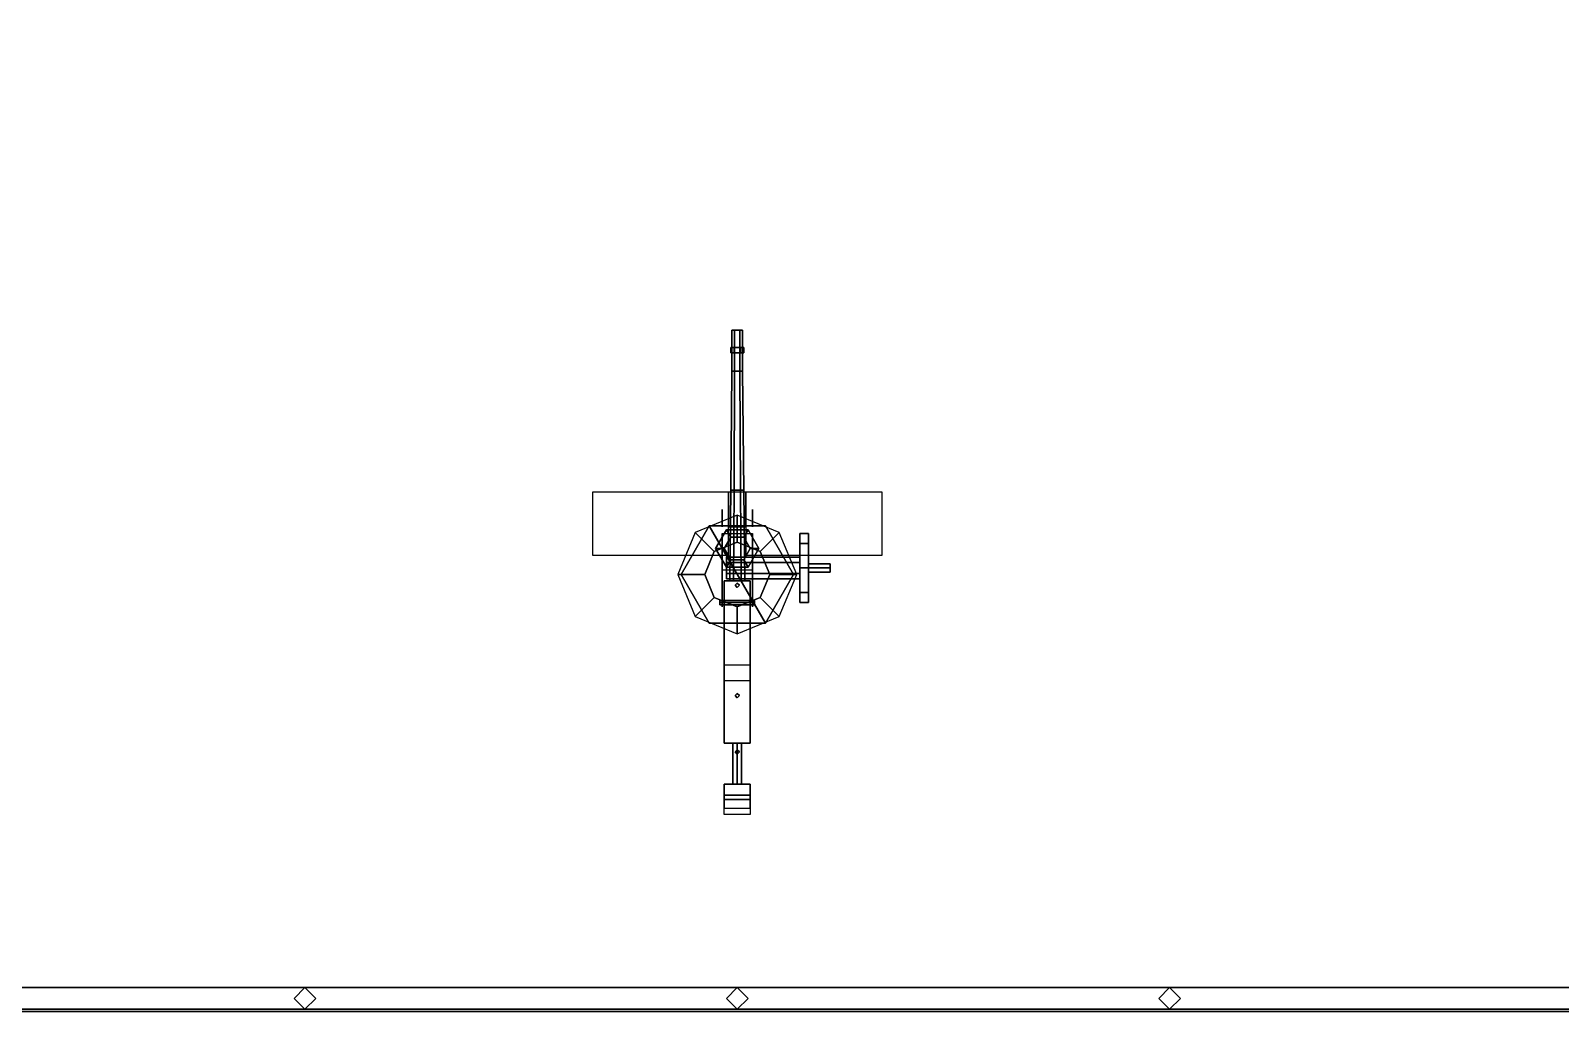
# Model space of a CAD drawing. Header units: millimetres. Extents: x -10.9 to 10.9, y -10.8 to 39.8.
# Drawn here: x -3.27 to 3.81, y -8.55 to -4.02 of the extents above; entities that cross this region are included whole.
import ezdxf

# ---------------------------------------------------------------- set-up
doc = ezdxf.new("R2010")
doc.units = ezdxf.units.MM
for name, color, linetype in [('deck', 9, 'Continuous'), ('gun', 1, 'Continuous'), ('sleeve', 5, 'Continuous'), ('turret', 2, 'Continuous')]:
    doc.layers.add(name, color=color, linetype=linetype)

msp = doc.modelspace()

# ---------------------------------------------------------------- linework, layer by layer
for points in [[(0, -6.255, 1.21), (-0.1945, -6.3355, 1.21), (-0.1061, -6.4239, 2.04), (0, -6.38, 2.04)], [(0.1945, -6.3355, 1.21), (0, -6.255, 1.21), (0, -6.38, 2.04), (0.1061, -6.4239, 2.04)], [(-0.1945, -6.3355, 1.21), (-0.275, -6.53, 1.21), (-0.15, -6.53, 2.04), (-0.1061, -6.4239, 2.04)], [(0.275, -6.53, 1.21), (0.1945, -6.3355, 1.21), (0.1061, -6.4239, 2.04), (0.15, -6.53, 2.04)], [(-0.1061, -6.4239, 2.04), (-0.15, -6.53, 2.04), (-0.15, -6.53, 2.09), (-0.1061, -6.4239, 2.09)], [(0, -6.38, 2.04), (-0.1061, -6.4239, 2.04), (-0.1061, -6.4239, 2.09), (0, -6.38, 2.09)], [(0.1061, -6.4239, 2.04), (0, -6.38, 2.04), (0, -6.38, 2.09), (0.1061, -6.4239, 2.09)], [(0.15, -6.53, 2.04), (0.1061, -6.4239, 2.04), (0.1061, -6.4239, 2.09), (0.15, -6.53, 2.09)], [(-0.275, -6.53, 1.21), (-0.1945, -6.7245, 1.21), (-0.1061, -6.6361, 2.04), (-0.15, -6.53, 2.04)], [(-0.15, -6.53, 2.04), (-0.1061, -6.6361, 2.04), (-0.1061, -6.6361, 2.09), (-0.15, -6.53, 2.09)], [(0.1061, -6.6361, 2.04), (0.15, -6.53, 2.04), (0.15, -6.53, 2.09), (0.1061, -6.6361, 2.09)], [(0.1945, -6.7245, 1.21), (0.275, -6.53, 1.21), (0.15, -6.53, 2.04), (0.1061, -6.6361, 2.04)], [(-0.1945, -6.7245, 1.21), (0, -6.805, 1.21), (0, -6.68, 2.04), (-0.1061, -6.6361, 2.04)], [(-0.1061, -6.6361, 2.04), (0, -6.68, 2.04), (0, -6.68, 2.09), (-0.1061, -6.6361, 2.09)], [(0, -6.68, 2.04), (0.1061, -6.6361, 2.04), (0.1061, -6.6361, 2.09), (0, -6.68, 2.09)], [(0, -6.805, 1.21), (0.1945, -6.7245, 1.21), (0.1061, -6.6361, 2.04), (0, -6.68, 2.04)]]:
    msp.add_3dface(points)
at = {"layer": 'deck'}
for points in [[(-7.29, 7.82, 1.21), (-7.29, -8.55, 1.21), (7.29, -8.55, 1.21), (7.29, 7.82, 1.21)], [(7.29, 7.82, 0.87), (7.29, -8.55, 0.87), (-7.29, -8.55, 0.87), (-7.29, 7.82, 0.87)], [(8.12, -8.44, 2.04), (-8.12, -8.44, 2.04), (-8.12, -8.54, 2.04), (8.12, -8.54, 2.04)], [(8.12, -8.54, 2.04), (-8.12, -8.54, 2.04), (-8.12, -8.44, 2.04), (8.12, -8.44, 2.04)], [(-2, -8.44, 1.21), (-2.05, -8.49, 1.21), (-2.05, -8.49, 2.04), (-2, -8.44, 2.04)], [(-2.05, -8.49, 1.21), (-2, -8.54, 1.21), (-2, -8.54, 2.04), (-2.05, -8.49, 2.04)], [(-1.95, -8.49, 1.21), (-2, -8.44, 1.21), (-2, -8.44, 2.04), (-1.95, -8.49, 2.04)], [(-2, -8.54, 1.21), (-1.95, -8.49, 1.21), (-1.95, -8.49, 2.04), (-2, -8.54, 2.04)], [(0, -8.44, 1.21), (-0.05, -8.49, 1.21), (-0.05, -8.49, 2.04), (0, -8.44, 2.04)], [(-0.05, -8.49, 1.21), (0, -8.54, 1.21), (0, -8.54, 2.04), (-0.05, -8.49, 2.04)], [(0.05, -8.49, 1.21), (0, -8.44, 1.21), (0, -8.44, 2.04), (0.05, -8.49, 2.04)], [(0, -8.54, 1.21), (0.05, -8.49, 1.21), (0.05, -8.49, 2.04), (0, -8.54, 2.04)], [(2, -8.44, 1.21), (1.95, -8.49, 1.21), (1.95, -8.49, 2.04), (2, -8.44, 2.04)], [(1.95, -8.49, 1.21), (2, -8.54, 1.21), (2, -8.54, 2.04), (1.95, -8.49, 2.04)], [(2.05, -8.49, 1.21), (2, -8.44, 1.21), (2, -8.44, 2.04), (2.05, -8.49, 2.04)], [(2, -8.54, 1.21), (2.05, -8.49, 1.21), (2.05, -8.49, 2.04), (2, -8.54, 2.04)], [(-10.95, -8.55, 1.21), (-10.95, -8.55, 0.87), (10.95, -8.55, 0.87), (10.95, -8.55, 1.21)]]:
    msp.add_3dface(points, dxfattribs=at)
at = {"layer": 'gun'}
for points in [[(0.0125, -5.4, 2.2483), (-0.0125, -5.4, 2.2483), (-0.025, -5.4, 2.27), (0.025, -5.4, 2.27)], [(0.025, -5.4, 2.27), (-0.025, -5.4, 2.27), (-0.0125, -5.4, 2.2917), (0.0125, -5.4, 2.2917)], [(-0.025, -5.4, 2.27), (-0.0125, -5.4, 2.2483), (-0.0125, -5.59, 2.2483), (-0.025, -5.59, 2.27)], [(-0.0125, -5.4, 2.2917), (-0.025, -5.4, 2.27), (-0.025, -5.59, 2.27), (-0.0125, -5.59, 2.2917)], [(-0.0125, -5.4, 2.2483), (0.0125, -5.4, 2.2483), (0.0125, -5.59, 2.2483), (-0.0125, -5.59, 2.2483)], [(0.0125, -5.4, 2.2917), (-0.0125, -5.4, 2.2917), (-0.0125, -5.59, 2.2917), (0.0125, -5.59, 2.2917)], [(0.0125, -5.4, 2.2483), (0.025, -5.4, 2.27), (0.025, -5.59, 2.27), (0.0125, -5.59, 2.2483)], [(0.025, -5.4, 2.27), (0.0125, -5.4, 2.2917), (0.0125, -5.59, 2.2917), (0.025, -5.59, 2.27)], [(0.03, -5.48, 2.27), (-0.03, -5.48, 2.27), (-0.015, -5.48, 2.296), (0.015, -5.48, 2.296)], [(0.015, -5.48, 2.244), (-0.015, -5.48, 2.244), (-0.03, -5.48, 2.27), (0.03, -5.48, 2.27)], [(-0.03, -5.48, 2.27), (-0.015, -5.48, 2.244), (-0.015, -5.505, 2.244), (-0.03, -5.505, 2.27)], [(-0.015, -5.48, 2.296), (-0.03, -5.48, 2.27), (-0.03, -5.505, 2.27), (-0.015, -5.505, 2.296)], [(0.03, -5.505, 2.27), (-0.03, -5.505, 2.27), (-0.015, -5.505, 2.244), (0.015, -5.505, 2.244)], [(0.015, -5.505, 2.296), (-0.015, -5.505, 2.296), (-0.03, -5.505, 2.27), (0.03, -5.505, 2.27)], [(-0.015, -5.48, 2.244), (0.015, -5.48, 2.244), (0.015, -5.505, 2.244), (-0.015, -5.505, 2.244)], [(0.015, -5.48, 2.296), (-0.015, -5.48, 2.296), (-0.015, -5.505, 2.296), (0.015, -5.505, 2.296)], [(0.015, -5.48, 2.244), (0.03, -5.48, 2.27), (0.03, -5.505, 2.27), (0.015, -5.505, 2.244)], [(0.03, -5.48, 2.27), (0.015, -5.48, 2.296), (0.015, -5.505, 2.296), (0.03, -5.505, 2.27)], [(-0.03, -6.14, 2.27), (-0.015, -6.14, 2.296), (-0.0125, -5.59, 2.2917), (-0.025, -5.59, 2.27)], [(-0.015, -6.14, 2.244), (-0.03, -6.14, 2.27), (-0.025, -5.59, 2.27), (-0.0125, -5.59, 2.2483)], [(-0.015, -6.14, 2.296), (0.015, -6.14, 2.296), (0.0125, -5.59, 2.2917), (-0.0125, -5.59, 2.2917)], [(0.015, -6.14, 2.244), (-0.015, -6.14, 2.244), (-0.0125, -5.59, 2.2483), (0.0125, -5.59, 2.2483)], [(0.015, -6.14, 2.296), (0.03, -6.14, 2.27), (0.025, -5.59, 2.27), (0.0125, -5.59, 2.2917)], [(0.03, -6.14, 2.27), (0.015, -6.14, 2.244), (0.0125, -5.59, 2.2483), (0.025, -5.59, 2.27)], [(-0.03, -6.14, 2.27), (-0.015, -6.14, 2.244), (-0.0175, -6.56, 2.2397), (-0.035, -6.56, 2.27)], [(-0.015, -6.14, 2.296), (-0.03, -6.14, 2.27), (-0.035, -6.56, 2.27), (-0.0175, -6.56, 2.3003)], [(-0.015, -6.14, 2.244), (0.015, -6.14, 2.244), (0.0175, -6.56, 2.2397), (-0.0175, -6.56, 2.2397)], [(0.015, -6.14, 2.296), (-0.015, -6.14, 2.296), (-0.0175, -6.56, 2.3003), (0.0175, -6.56, 2.3003)], [(0.015, -6.14, 2.244), (0.03, -6.14, 2.27), (0.035, -6.56, 2.27), (0.0175, -6.56, 2.2397)], [(0.03, -6.14, 2.27), (0.015, -6.14, 2.296), (0.0175, -6.56, 2.3003), (0.035, -6.56, 2.27)]]:
    msp.add_3dface(points, dxfattribs=at)
at = {"layer": 'sleeve'}
for points in [[(0.06, -6.56, 2.24), (0.06, -6.65, 2.19), (-0.06, -6.65, 2.19), (-0.06, -6.56, 2.24)], [(0.06, -6.56, 2.3), (0.06, -6.56, 2.24), (-0.06, -6.56, 2.24), (-0.06, -6.56, 2.3)], [(-0.06, -6.56, 2.24), (-0.06, -6.65, 2.19), (-0.06, -6.65, 2.34), (-0.06, -6.56, 2.3)], [(-0.06, -6.56, 2.3), (-0.06, -6.65, 2.34), (0.06, -6.65, 2.34), (0.06, -6.56, 2.3)], [(-0.01, -6.58, 2.44), (0, -6.59, 2.44), (0.01, -6.58, 2.44), (0, -6.57, 2.44)], [(0, -6.57, 2.3), (-0.01, -6.58, 2.3), (-0.01, -6.58, 2.44), (0, -6.57, 2.44)], [(-0.01, -6.58, 2.3), (0, -6.59, 2.31), (0, -6.59, 2.44), (-0.01, -6.58, 2.44)], [(0.01, -6.58, 2.3), (0, -6.57, 2.3), (0, -6.57, 2.44), (0.01, -6.58, 2.44)], [(0, -6.59, 2.31), (0.01, -6.58, 2.3), (0.01, -6.58, 2.44), (0, -6.59, 2.44)], [(0.06, -6.65, 2.34), (0.06, -6.65, 2.19), (0.06, -6.56, 2.24), (0.06, -6.56, 2.3)], [(-0.08, -6.67, 2.27), (-0.08, -6.66, 2.28), (-0.08, -6.65, 2.27), (-0.08, -6.66, 2.26)], [(0.08, -6.65, 2.27), (0.08, -6.66, 2.26), (-0.08, -6.66, 2.26), (-0.08, -6.65, 2.27)], [(0.08, -6.66, 2.28), (0.08, -6.65, 2.27), (-0.08, -6.65, 2.27), (-0.08, -6.66, 2.28)], [(0.06, -6.65, 2.19), (0.06, -7.31, 2.19), (-0.06, -7.31, 2.19), (-0.06, -6.65, 2.19)], [(-0.06, -6.65, 2.34), (-0.06, -7.31, 2.34), (0.06, -7.31, 2.34), (0.06, -6.65, 2.34)], [(-0.06, -6.65, 2.19), (-0.06, -7.31, 2.19), (-0.06, -7.31, 2.34), (-0.06, -6.65, 2.34)], [(0.06, -7.31, 2.34), (0.06, -7.31, 2.19), (0.06, -6.65, 2.19), (0.06, -6.65, 2.34)], [(0.08, -6.66, 2.26), (0.08, -6.65, 2.27), (0.08, -6.66, 2.28), (0.08, -6.67, 2.27)], [(0.08, -6.66, 2.26), (0.08, -6.67, 2.27), (-0.08, -6.67, 2.27), (-0.08, -6.66, 2.26)], [(0.08, -6.67, 2.27), (0.08, -6.66, 2.28), (-0.08, -6.66, 2.28), (-0.08, -6.67, 2.27)], [(-0.06, -6.95, 2.34), (-0.06, -7.02, 2.46), (0.06, -7.02, 2.46), (0.06, -6.95, 2.34)], [(-0.01, -7.09, 2.51), (0, -7.1, 2.51), (0.01, -7.09, 2.51), (0, -7.08, 2.51)], [(0, -7.08, 2.34), (-0.01, -7.09, 2.34), (-0.01, -7.09, 2.51), (0, -7.08, 2.51)], [(-0.01, -7.09, 2.34), (0, -7.1, 2.34), (0, -7.1, 2.51), (-0.01, -7.09, 2.51)], [(0.01, -7.09, 2.34), (0, -7.08, 2.34), (0, -7.08, 2.51), (0.01, -7.09, 2.51)], [(0, -7.1, 2.34), (0.01, -7.09, 2.34), (0.01, -7.09, 2.51), (0, -7.1, 2.51)], [(-0.06, -7.31, 2.34), (-0.06, -7.31, 2.19), (0.06, -7.31, 2.19), (0.06, -7.31, 2.34)], [(-0.02, -7.31, 2.26), (0, -7.31, 2.24), (0, -7.5, 2.24), (-0.02, -7.5, 2.26)], [(0, -7.31, 2.28), (-0.02, -7.31, 2.26), (-0.02, -7.5, 2.26), (0, -7.5, 2.28)], [(0, -7.34, 2.19), (0.01, -7.35, 2.19), (0, -7.36, 2.19), (-0.01, -7.35, 2.19)], [(-0.01, -7.35, 2.39), (0, -7.36, 2.39), (0.01, -7.35, 2.39), (0, -7.34, 2.39)], [(0, -7.34, 2.19), (-0.01, -7.35, 2.19), (-0.01, -7.35, 2.39), (0, -7.34, 2.39)], [(-0.01, -7.35, 2.19), (0, -7.36, 2.19), (0, -7.36, 2.39), (-0.01, -7.35, 2.39)], [(0, -7.31, 2.24), (0.02, -7.31, 2.26), (0.02, -7.5, 2.26), (0, -7.5, 2.24)], [(0.02, -7.31, 2.26), (0, -7.31, 2.28), (0, -7.5, 2.28), (0.02, -7.5, 2.26)], [(0.01, -7.35, 2.19), (0, -7.34, 2.19), (0, -7.34, 2.39), (0.01, -7.35, 2.39)], [(0, -7.36, 2.19), (0.01, -7.35, 2.19), (0.01, -7.35, 2.39), (0, -7.36, 2.39)], [(-0.06, -7.5, 2.21), (-0.06, -7.55, 2.14), (0.06, -7.55, 2.14), (0.06, -7.5, 2.21)], [(-0.06, -7.57, 2.36), (-0.06, -7.5, 2.29), (0.06, -7.5, 2.29), (0.06, -7.57, 2.36)], [(-0.06, -7.5, 2.29), (-0.06, -7.5, 2.21), (0.06, -7.5, 2.21), (0.06, -7.5, 2.29)], [(-0.06, -7.55, 2.14), (-0.06, -7.61, 2.11), (0.06, -7.61, 2.11), (0.06, -7.55, 2.14)], [(-0.06, -7.64, 2.36), (-0.06, -7.57, 2.36), (0.06, -7.57, 2.36), (0.06, -7.64, 2.36)]]:
    msp.add_3dface(points, dxfattribs=at)
at = {"layer": 'turret'}
for points in [[(-0.04, -6.15, 1.63), (-0.67, -6.15, 1.63), (-0.67, -6.44, 2.59), (-0.04, -6.44, 2.59)], [(0.04, -6.15, 1.63), (-0.04, -6.15, 1.63), (-0.04, -6.3101, 2.1599), (0.04, -6.3101, 2.1599)], [(0.67, -6.15, 1.63), (0.04, -6.15, 1.63), (0.04, -6.44, 2.59), (0.67, -6.44, 2.59)], [(-0.07, -6.31, 1.9), (-0.07, -6.23, 1.89), (-0.07, -6.26, 1.99), (-0.07, -6.31, 1.94)], [(0.07, -6.31, 1.9), (0.07, -6.23, 1.89), (0.07, -6.26, 1.99), (0.07, -6.31, 1.94)], [(-0.13, -6.7552, 1.9), (-0.26, -6.53, 1.9), (-0.13, -6.3048, 1.9), (0.13, -6.7552, 1.9)], [(-0.26, -6.53, 1.94), (-0.13, -6.7552, 1.94), (0.13, -6.7552, 1.94), (-0.13, -6.3048, 1.94)], [(-0.13, -6.3048, 1.9), (-0.26, -6.53, 1.9), (-0.26, -6.53, 1.94), (-0.13, -6.3048, 1.94)], [(0.13, -6.7552, 1.9), (-0.13, -6.3048, 1.9), (0.13, -6.3048, 1.9), (0.26, -6.53, 1.9)], [(-0.13, -6.3048, 1.94), (0.13, -6.7552, 1.94), (0.26, -6.53, 1.94), (0.13, -6.3048, 1.94)], [(0.13, -6.3048, 1.9), (-0.13, -6.3048, 1.9), (-0.13, -6.3048, 1.94), (0.13, -6.3048, 1.94)], [(-0.05, -6.3234, 1.94), (-0.1, -6.41, 1.94), (-0.1, -6.41, 2.03), (-0.05, -6.3234, 2.03)], [(-0.06, -6.41, 2.07), (-0.03, -6.358, 2.07), (-0.05, -6.3234, 2.03), (-0.1, -6.41, 2.03)], [(-0.07, -6.51, 2.09), (-0.07, -6.34, 2.09), (-0.07, -6.34, 2.12), (-0.07, -6.49, 2.16)], [(-0.07, -6.51, 2.09), (-0.07, -6.34, 2.09), (0.07, -6.34, 2.09), (0.07, -6.51, 2.09)], [(-0.03, -6.358, 2.07), (-0.06, -6.41, 2.07), (-0.06, -6.41, 2.09), (-0.03, -6.358, 2.09)], [(0.05, -6.3234, 1.94), (-0.05, -6.3234, 1.94), (-0.05, -6.3234, 2.03), (0.05, -6.3234, 2.03)], [(-0.03, -6.358, 2.07), (0.03, -6.358, 2.07), (0.05, -6.3234, 2.03), (-0.05, -6.3234, 2.03)], [(0.03, -6.358, 2.07), (-0.03, -6.358, 2.07), (-0.03, -6.358, 2.09), (0.03, -6.358, 2.09)], [(0.03, -6.358, 2.07), (0.06, -6.41, 2.07), (0.1, -6.41, 2.03), (0.05, -6.3234, 2.03)], [(0.06, -6.41, 2.07), (0.03, -6.358, 2.07), (0.03, -6.358, 2.09), (0.06, -6.41, 2.09)], [(0.1, -6.41, 1.94), (0.05, -6.3234, 1.94), (0.05, -6.3234, 2.03), (0.1, -6.41, 2.03)], [(0.07, -6.51, 2.09), (0.07, -6.34, 2.09), (0.07, -6.34, 2.12), (0.07, -6.49, 2.16)], [(0.26, -6.53, 1.9), (0.13, -6.3048, 1.9), (0.13, -6.3048, 1.94), (0.26, -6.53, 1.94)], [(0.29, -6.5, 2.14), (0.29, -6.3869, 2.0931), (0.29, -6.34, 1.98), (0.29, -6.6131, 2.0931)], [(0.29, -6.34, 1.98), (0.29, -6.3869, 2.0931), (0.33, -6.3869, 2.0931), (0.33, -6.34, 1.98)], [(0.29, -6.6131, 2.0931), (0.29, -6.34, 1.98), (0.29, -6.3869, 1.8669), (0.29, -6.66, 1.98)], [(0.29, -6.3869, 1.8669), (0.29, -6.34, 1.98), (0.33, -6.34, 1.98), (0.33, -6.3869, 1.8669)], [(0.33, -6.6131, 2.0931), (0.33, -6.34, 1.98), (0.33, -6.3869, 2.0931), (0.33, -6.5, 2.14)], [(0.33, -6.66, 1.98), (0.33, -6.3869, 1.8669), (0.33, -6.34, 1.98), (0.33, -6.6131, 2.0931)], [(-0.1, -6.41, 1.94), (-0.05, -6.4966, 1.94), (-0.05, -6.4966, 2.03), (-0.1, -6.41, 2.03)], [(-0.03, -6.462, 2.07), (-0.06, -6.41, 2.07), (-0.1, -6.41, 2.03), (-0.05, -6.4966, 2.03)], [(-0.06, -6.41, 2.07), (-0.03, -6.462, 2.07), (-0.03, -6.462, 2.09), (-0.06, -6.41, 2.09)], [(0.03, -6.462, 2.07), (0.06, -6.41, 2.07), (0.06, -6.41, 2.09), (0.03, -6.462, 2.09)], [(0.06, -6.41, 2.07), (0.03, -6.462, 2.07), (0.05, -6.4966, 2.03), (0.1, -6.41, 2.03)], [(0.05, -6.4966, 1.94), (0.1, -6.41, 1.94), (0.1, -6.41, 2.03), (0.05, -6.4966, 2.03)], [(0.29, -6.5, 1.82), (0.29, -6.3869, 1.8669), (0.33, -6.3869, 1.8669), (0.33, -6.5, 1.82)], [(0.29, -6.3869, 2.0931), (0.29, -6.5, 2.14), (0.33, -6.5, 2.14), (0.33, -6.3869, 2.0931)], [(0.29, -6.66, 1.98), (0.29, -6.3869, 1.8669), (0.29, -6.5, 1.82), (0.29, -6.6131, 1.8669)], [(0.33, -6.6131, 1.8669), (0.33, -6.5, 1.82), (0.33, -6.3869, 1.8669), (0.33, -6.66, 1.98)], [(-0.07, -6.57, 2.13), (-0.07, -6.51, 2.09), (-0.07, -6.49, 2.16), (-0.07, -6.53, 2.18)], [(-0.05, -6.475, 2.0233), (-0.05, -6.45, 1.98), (-0.05, -6.475, 1.9367), (-0.05, -6.525, 2.0233)], [(-0.05, -6.475, 1.9367), (-0.05, -6.45, 1.98), (0.29, -6.45, 1.98), (0.29, -6.475, 1.9367)], [(-0.05, -6.45, 1.98), (-0.05, -6.475, 2.0233), (0.29, -6.475, 2.0233), (0.29, -6.45, 1.98)], [(0.03, -6.462, 2.07), (-0.03, -6.462, 2.07), (-0.05, -6.4966, 2.03), (0.05, -6.4966, 2.03)], [(-0.05, -6.525, 2.0233), (-0.05, -6.475, 1.9367), (-0.05, -6.525, 1.9367), (-0.05, -6.55, 1.98)], [(-0.05, -6.525, 1.9367), (-0.05, -6.475, 1.9367), (0.29, -6.475, 1.9367), (0.29, -6.525, 1.9367)], [(-0.05, -6.475, 2.0233), (-0.05, -6.525, 2.0233), (0.29, -6.525, 2.0233), (0.29, -6.475, 2.0233)], [(-0.05, -6.4966, 1.94), (0.05, -6.4966, 1.94), (0.05, -6.4966, 2.03), (-0.05, -6.4966, 2.03)], [(-0.03, -6.462, 2.07), (0.03, -6.462, 2.07), (0.03, -6.462, 2.09), (-0.03, -6.462, 2.09)], [(0.07, -6.57, 2.13), (0.07, -6.51, 2.09), (0.07, -6.49, 2.16), (0.07, -6.53, 2.18)], [(0.29, -6.6131, 1.8669), (0.29, -6.5, 1.82), (0.33, -6.5, 1.82), (0.33, -6.6131, 1.8669)], [(0.29, -6.5, 2.14), (0.29, -6.6131, 2.0931), (0.33, -6.6131, 2.0931), (0.33, -6.5, 2.14)], [(0.33, -6.48, 1.86), (0.33, -6.5, 1.88), (0.43, -6.5, 1.88), (0.43, -6.48, 1.86)], [(0.33, -6.5, 1.84), (0.33, -6.48, 1.86), (0.43, -6.48, 1.86), (0.43, -6.5, 1.84)], [(0.33, -6.5, 1.88), (0.33, -6.52, 1.86), (0.43, -6.52, 1.86), (0.43, -6.5, 1.88)], [(0.33, -6.52, 1.86), (0.33, -6.5, 1.84), (0.43, -6.5, 1.84), (0.43, -6.52, 1.86)], [(0.43, -6.52, 1.86), (0.43, -6.5, 1.84), (0.43, -6.48, 1.86), (0.43, -6.5, 1.88)], [(-0.26, -6.53, 1.9), (-0.13, -6.7552, 1.9), (-0.13, -6.7552, 1.94), (-0.26, -6.53, 1.94)], [(-0.07, -6.61, 2.18), (-0.07, -6.57, 2.13), (-0.07, -6.53, 2.18), (-0.07, -6.56, 2.25)], [(-0.07, -6.61, 2.24), (-0.07, -6.61, 2.18), (-0.07, -6.56, 2.25), (-0.07, -6.61, 2.27)], [(-0.05, -6.55, 1.98), (-0.05, -6.525, 1.9367), (0.29, -6.525, 1.9367), (0.29, -6.55, 1.98)], [(-0.05, -6.525, 2.0233), (-0.05, -6.55, 1.98), (0.29, -6.55, 1.98), (0.29, -6.525, 2.0233)], [(0.07, -6.61, 2.18), (0.07, -6.57, 2.13), (0.07, -6.53, 2.18), (0.07, -6.56, 2.25)], [(0.07, -6.61, 2.24), (0.07, -6.61, 2.18), (0.07, -6.56, 2.25), (0.07, -6.61, 2.27)], [(0.13, -6.7552, 1.9), (0.26, -6.53, 1.9), (0.26, -6.53, 1.94), (0.13, -6.7552, 1.94)], [(-0.07, -6.68, 2.25), (-0.07, -6.61, 2.24), (-0.07, -6.61, 2.27), (-0.07, -6.66, 2.3)], [(0.07, -6.68, 2.25), (0.07, -6.61, 2.24), (0.07, -6.61, 2.27), (0.07, -6.66, 2.3)], [(0.29, -6.6131, 2.0931), (0.29, -6.66, 1.98), (0.33, -6.66, 1.98), (0.33, -6.6131, 2.0931)], [(0.29, -6.66, 1.98), (0.29, -6.6131, 1.8669), (0.33, -6.6131, 1.8669), (0.33, -6.66, 1.98)], [(-0.13, -6.7552, 1.9), (0.13, -6.7552, 1.9), (0.13, -6.7552, 1.94), (-0.13, -6.7552, 1.94)]]:
    msp.add_3dface(points, dxfattribs=at)

doc.saveas('drawing.dxf')
